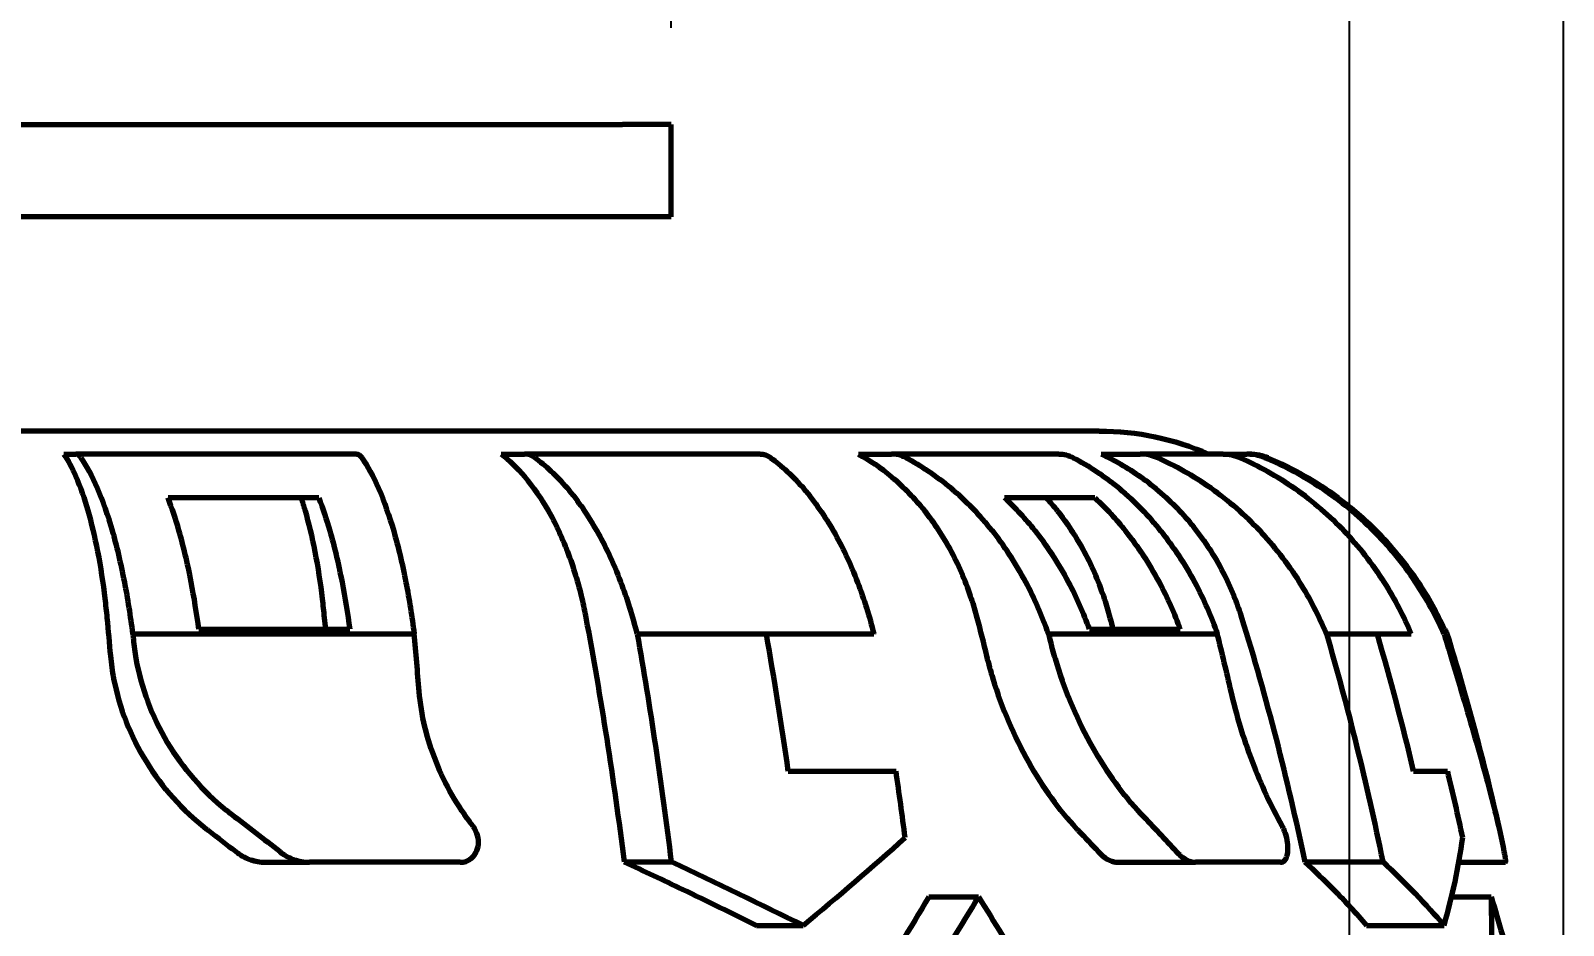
# Model space of a CAD drawing. Header units: millimetres. Extents: x 0 to 1189, y 0 to 841.
# Drawn here: x 753.76 to 787.03, y 684.22 to 703.63 of the extents above; entities that cross this region are included whole.
import ezdxf

# ---------------------------------------------------------------- set-up
doc = ezdxf.new("R2010")
doc.units = ezdxf.units.MM
doc.header["$LTSCALE"] = 0.75
doc.layers.add('FD_Dimensions', color=7, linetype='Continuous', lineweight=35)
doc.layers.add('Visible', color=7, linetype='Continuous', lineweight=70)
doc.styles.get("Standard").update_dxf_attribs({"font": 'arial.ttf'})
doc.dimstyles.new('Dim-ISO-25', dxfattribs={"dimtxt": 3.5, "dimasz": 3.5, "dimexe": 2.1, "dimexo": 2.1, "dimgap": 1.4, "dimtad": 1, "dimzin": 12, "dimdsep": 46, "dimtxsty": 'Standard', "dimcen": 0, "dimazin": 3, "dimtp": 0.1, "dimtm": 0.1, "dimtfac": 0.714286, "dimtmove": 0, "dimatfit": 3, "dimfxl": 1, "dimtzin": 12, "dimarcsym": 0})

# ---------------------------------------------------------------- blocks, each defined once
blk = doc.blocks.new('*D22')
at = {"layer": 'Defpoints', "color": 0, "transparency": 16777216}
for p in [(782.392664, 721.546639), (539.216927, 643.8848), (782.392664, 643.8848)]:
    blk.add_point(p, dxfattribs=at)
at = {"layer": 'FD_Dimensions', "color": 0, "lineweight": -2, "transparency": 16777216}
for p, q in [((539.216927, 645.9848), (539.216927, 723.646639)), ((782.392664, 645.9848), (782.392664, 723.646639)), ((542.716927, 721.546639), (778.892664, 721.546639))]:
    blk.add_line(p, q, dxfattribs=at)
at = {"layer": 'FD_Dimensions', "color": 0, "transparency": 16777216}
for points in [[(542.716927, 722.129972), (542.716927, 720.963305), (539.216927, 721.546639)], [(778.892664, 722.129972), (778.892664, 720.963305), (782.392664, 721.546639)]]:
    blk.add_solid(points, dxfattribs=at)
at = {"layer": 'FD_Dimensions', "color": 0, "transparency": 16777216, "insert": (660.804796, 724.734838), "char_height": 3.5, "attachment_point": 5}
blk.add_mtext('243.18', dxfattribs=at)
blk = doc.blocks.new('*D23')
at = {"layer": 'Defpoints', "color": 0, "transparency": 16777216}
for p in [(787.031087, 730.453835), (534.578504, 673.694799), (787.031087, 673.694799)]:
    blk.add_point(p, dxfattribs=at)
at = {"layer": 'FD_Dimensions', "color": 0, "lineweight": -2, "transparency": 16777216}
for p, q in [((534.578504, 675.794799), (534.578504, 732.553835)), ((787.031087, 675.794799), (787.031087, 732.553835)), ((538.078504, 730.453835), (783.531087, 730.453835))]:
    blk.add_line(p, q, dxfattribs=at)
at = {"layer": 'FD_Dimensions', "color": 0, "transparency": 16777216}
for points in [[(538.078504, 731.037168), (538.078504, 729.870501), (534.578504, 730.453835)], [(783.531087, 731.037168), (783.531087, 729.870501), (787.031087, 730.453835)]]:
    blk.add_solid(points, dxfattribs=at)
at = {"layer": 'FD_Dimensions', "color": 0, "transparency": 16777216, "insert": (660.804796, 733.64084), "char_height": 3.5, "attachment_point": 5}
blk.add_mtext('252.45', dxfattribs=at)
blk = doc.blocks.new('*D24')
at = {"layer": 'Defpoints', "color": 0, "transparency": 16777216}
for p in [(767.666705, 712.0948), (553.627143, 701.5948), (767.666705, 701.5948)]:
    blk.add_point(p, dxfattribs=at)
at = {"layer": 'FD_Dimensions', "color": 0, "lineweight": -2, "transparency": 16777216}
for p, q in [((553.627143, 703.6948), (553.627143, 714.1948)), ((767.666705, 703.6948), (767.666705, 714.1948)), ((557.127143, 712.0948), (764.166705, 712.0948))]:
    blk.add_line(p, q, dxfattribs=at)
at = {"layer": 'FD_Dimensions', "color": 0, "transparency": 16777216}
for points in [[(557.127143, 712.678134), (557.127143, 711.511467), (553.627143, 712.0948)], [(764.166705, 712.678134), (764.166705, 711.511467), (767.666705, 712.0948)]]:
    blk.add_solid(points, dxfattribs=at)
at = {"layer": 'FD_Dimensions', "color": 0, "transparency": 16777216, "insert": (660.646924, 715.281806), "char_height": 3.5, "attachment_point": 5}
blk.add_mtext('214.04', dxfattribs=at)

msp = doc.modelspace()

# ---------------------------------------------------------------- linework, layer by layer
at = {"layer": 'Visible'}
for p, q in [((742.843, 701.595), (766.612, 701.595)), ((767.667, 701.595), (766.612, 701.595)), ((767.667, 699.595), (767.667, 701.595)), ((766.612, 699.595), (742.843, 699.595)), ((767.667, 699.595), (766.612, 699.595)), ((776.959, 694.945), (741.445, 694.945)), ((754.487, 694.445), (754.747, 694.445)), ((760.84, 694.445), (754.747, 694.445)), ((763.975, 694.445), (764.487, 694.445)), ((769.601, 694.445), (764.487, 694.445)), ((771.733, 694.445), (772.448, 694.445)), ((776.082, 694.445), (772.448, 694.445)), ((777.003, 694.445), (777.849, 694.445)), ((779.648, 694.445), (777.849, 694.445)), ((779.648, 694.445), (780.163, 694.445)), ((780.23, 694.445), (780.163, 694.445)), ((760.017, 693.495), (756.746, 693.495)), ((776.863, 693.495), (774.905, 693.495)), ((782.147, 693.495), (782.14, 693.495)), ((757.415, 690.642), (760.69, 690.642)), ((776.748, 690.642), (778.715, 690.642)), ((784.453, 690.642), (784.46, 690.642)), ((755.984, 690.546), (762.089, 690.546)), ((766.929, 690.546), (772.065, 690.546)), ((772.067, 690.535), (769.733, 690.535)), ((772.067, 690.535), (772.065, 690.546)), ((775.855, 690.546), (779.52, 690.546)), ((781.888, 690.546), (783.724, 690.546)), ((783.727, 690.535), (782.995, 690.535)), ((783.727, 690.535), (783.724, 690.546)), ((784.439, 690.546), (784.503, 690.546)), ((770.209, 687.565), (772.547, 687.565)), ((783.782, 687.565), (784.52, 687.565)), ((758.864, 685.585), (759.814, 685.585)), ((763.084, 685.585), (759.814, 685.585)), ((766.644, 685.598), (767.668, 685.598)), ((777.361, 685.585), (779.048, 685.585)), ((780.894, 685.585), (779.048, 685.585)), ((781.418, 685.598), (783.111, 685.598)), ((784.765, 685.585), (785.775, 685.585)), ((773.256, 684.833), (774.338, 684.833)), ((784.608, 684.833), (785.465, 684.833)), ((769.516, 684.217), (770.535, 684.217)), ((782.758, 684.217), (784.443, 684.217))]:
    msp.add_line(p, q, dxfattribs=at)
at = {"layer": 'Visible', "extrusion": (0, 0, -1)}
for centre, radius, start, end in [((-776.959, 689.054), 5.891, 90, 113.777), ((-780.23, 693.445), 1, 90, 112.8429), ((-777.755, 687.569), 7.375, 112.8429, 126.5442), ((-777.755, 687.569), 7.375, 155.3825, 156.1946), ((-730.141, 673.695), 56.914, 162.7771, 167.1282)]:
    msp.add_arc(centre, radius, start, end, dxfattribs=at)
at = {"layer": 'Visible'}
for centre, major_axis, ratio, start_param, end_param in [((754.747, 693.443), (0, 1.002), 0.289308, -0.398394, -0.000025), ((764.487, 693.443), (0, 1.002), 0.57095, -0.398443, -0.000074), ((772.448, 693.443), (0, 1.002), 0.796704, -0.39852, -0.000151), ((777.849, 693.443), (0, 1.002), 0.944471, -0.398711, -0.000342), ((780.163, 693.443), (-0.006, 1.002), 0.999787, -0.404323, -0.005954), ((746.508, 673.705), (0, 56.426), 0.289318, -1.290881, -1.267704), ((738.739, 673.696), (-0.001, 56.838), 0.570946, -1.32431, -1.270019), ((736.614, 673.705), (0, 56.426), 0.796711, -1.290886, -1.267708), ((731.723, 673.696), (-0.001, 56.838), 0.944469, -1.324329, -1.270037), ((741.307, 673.7), (0, 56.445), 0.570958, -1.348929, -1.322622), ((732.843, 673.7), (-0.001, 56.445), 0.944474, -1.348937, -1.322629)]:
    msp.add_ellipse(centre, major_axis=major_axis, ratio=ratio, start_param=start_param, end_param=end_param, dxfattribs=at)
at = {"layer": 'Visible', "extrusion": (0, 0, -1)}
for centre, major_axis, ratio, start_param, end_param in [((740.267, 673.696), (0, 55.122), 0.289334, 1.253567, 1.269305), ((744.614, 673.123), (0.174, 55.807), 0.29246, 1.245871, 1.250566), ((735.913, 673.695), (0, 55.123), 0.570971, 1.253567, 1.353147), ((732.577, 673.696), (0, 55.122), 0.796721, 1.253566, 1.269304), ((734.448, 673.123), (1.244, 55.797), 0.805194, 1.228837, 1.233532), ((730.584, 673.695), (0, 55.123), 0.944479, 1.253567, 1.353147), ((748.127, 682.084), (-1.757, 39.333), 0.213505, 1.363494, 1.366705), ((754.229, 682.087), (-6.958, 39.122), 0.576895, 1.456239, 1.45945), ((757.262, 682.075), (-11.864, 38.451), 0.707413, 1.568755, 1.571965), ((745.434, 677.2), (-37.056, 26.362), 0.332619, 1.678055, 1.70752), ((742.543, 677.2), (-43.299, 13.904), 0.590424, 2.313366, 2.342831), ((741.089, 677.2), (44.663, 8.567), 0.622707, -0.031267, -0.001802), ((745.447, 677.218), (-35.573, 25.307), 0.332619, 1.678005, 1.695279), ((742.593, 677.218), (-41.566, 13.347), 0.590436, 2.313326, 2.3306), ((747.705, 683.759), (-39.341, 13.466), 0.219742, 2.026269, 2.112835), ((745.547, 683.759), (-41.197, 5.643), 0.363476, 2.665947, 2.752513), ((746.853, 681.596), (-32.591, 36.716), 0.48852, 1.898986, 1.940381), ((739.394, 681.596), (-45.334, 18.845), 0.778782, 2.570328, 2.611723)]:
    msp.add_ellipse(centre, major_axis=major_axis, ratio=ratio, start_param=start_param, end_param=end_param, dxfattribs=at)
at = {"layer": 'Visible'}
for points, knots in [([(754.487, 694.445), (754.574, 694.313), (754.663, 694.146), (754.843, 693.731), (754.931, 693.476), (755.08, 692.962), (755.154, 692.656), (755.282, 691.997), (755.335, 691.644), (755.391, 691.175), (755.406, 691.035), (755.42, 690.89)], [2.8500439, 2.8500439, 2.8500439, 2.8500439, 2.9462515, 2.9462515, 3.0553759, 3.0553759, 3.1644386, 3.1644386, 3.2735014, 3.2735014, 3.3166644, 3.3166644, 3.3166644, 3.3166644]), ([(755.984, 690.546), (755.936, 690.919), (755.876, 691.304), (755.726, 692.079), (755.633, 692.462), (755.447, 693.106), (755.336, 693.426), (755.101, 693.968), (754.977, 694.194), (754.859, 694.366)], [-4.0816675, -4.0816675, -4.0816675, -4.0816675, -3.9618291, -3.9618291, -3.8252836, -3.8252836, -3.6886674, -3.6886674, -3.5563533, -3.5563533, -3.5563533, -3.5563533]), ([(760.84, 694.445), (760.877, 694.445), (760.919, 694.416), (760.953, 694.367), (760.953, 694.367), (760.954, 694.366)], [0.44681284, 0.44681284, 0.44681284, 0.44681284, 0.48438099, 0.48438099, 0.4848196, 0.4848196, 0.4848196, 0.4848196]), ([(760.954, 694.366), (761.074, 694.193), (761.2, 693.965), (761.438, 693.418), (761.55, 693.097), (761.738, 692.452), (761.831, 692.07), (761.981, 691.298), (762.041, 690.917), (762.089, 690.546)], [-0.8176817, -0.8176817, -0.8176817, -0.8176817, -0.683213, -0.683213, -0.5456153, -0.5456153, -0.4089137, -0.4089137, -0.2898807, -0.2898807, -0.2898807, -0.2898807]), ([(763.975, 694.445), (764.146, 694.313), (764.323, 694.146), (764.677, 693.731), (764.852, 693.476), (765.145, 692.962), (765.291, 692.656), (765.543, 691.997), (765.649, 691.644), (765.76, 691.175), (765.789, 691.035), (765.816, 690.89)], [2.8500439, 2.8500439, 2.8500439, 2.8500439, 2.9462515, 2.9462515, 3.0553759, 3.0553759, 3.1644386, 3.1644386, 3.2735014, 3.2735014, 3.3166644, 3.3166644, 3.3166644, 3.3166644]), ([(766.929, 690.546), (766.834, 690.919), (766.716, 691.304), (766.42, 692.079), (766.237, 692.462), (765.87, 693.106), (765.651, 693.426), (765.186, 693.968), (764.942, 694.194), (764.709, 694.366)], [0.2897036, 0.2897036, 0.2897036, 0.2897036, 0.409542, 0.409542, 0.5460875, 0.5460875, 0.6827036, 0.6827036, 0.8150178, 0.8150178, 0.8150178, 0.8150178]), ([(769.601, 694.445), (769.673, 694.445), (769.757, 694.416), (769.824, 694.367), (769.825, 694.367), (769.825, 694.366)], [0.44681284, 0.44681284, 0.44681284, 0.44681284, 0.48438099, 0.48438099, 0.4848196, 0.4848196, 0.4848196, 0.4848196]), ([(769.825, 694.366), (770.063, 694.193), (770.311, 693.965), (770.782, 693.418), (771.003, 693.097), (771.373, 692.452), (771.556, 692.07), (771.852, 691.298), (771.971, 690.917), (772.065, 690.546)], [3.5813627, 3.5813627, 3.5813627, 3.5813627, 3.7158313, 3.7158313, 3.8534291, 3.8534291, 3.9901307, 3.9901307, 4.1091636, 4.1091636, 4.1091636, 4.1091636]), ([(771.733, 694.445), (771.972, 694.313), (772.218, 694.146), (772.713, 693.731), (772.957, 693.476), (773.367, 692.962), (773.57, 692.656), (773.921, 691.997), (774.069, 691.644), (774.223, 691.175), (774.265, 691.035), (774.303, 690.89)], [2.8500439, 2.8500439, 2.8500439, 2.8500439, 2.9462515, 2.9462515, 3.0553759, 3.0553759, 3.1644386, 3.1644386, 3.2735014, 3.2735014, 3.3166644, 3.3166644, 3.3166644, 3.3166644]), ([(775.855, 690.546), (775.723, 690.919), (775.557, 691.304), (775.145, 692.079), (774.89, 692.462), (774.377, 693.106), (774.071, 693.426), (773.424, 693.968), (773.083, 694.194), (772.757, 694.366)], [-4.0816675, -4.0816675, -4.0816675, -4.0816675, -3.9618291, -3.9618291, -3.8252836, -3.8252836, -3.6886674, -3.6886674, -3.5563533, -3.5563533, -3.5563533, -3.5563533]), ([(776.082, 694.445), (776.182, 694.445), (776.299, 694.416), (776.392, 694.367), (776.394, 694.367), (776.395, 694.366)], [0.44681284, 0.44681284, 0.44681284, 0.44681284, 0.48438099, 0.48438099, 0.4848196, 0.4848196, 0.4848196, 0.4848196]), ([(776.395, 694.366), (776.726, 694.193), (777.072, 693.965), (777.729, 693.418), (778.037, 693.097), (778.554, 692.452), (778.81, 692.07), (779.223, 691.298), (779.388, 690.917), (779.52, 690.546)], [-0.8176817, -0.8176817, -0.8176817, -0.8176817, -0.683213, -0.683213, -0.5456153, -0.5456153, -0.4089137, -0.4089137, -0.2898807, -0.2898807, -0.2898807, -0.2898807]), ([(777.003, 694.445), (777.285, 694.313), (777.577, 694.146), (778.163, 693.731), (778.453, 693.476), (778.939, 692.962), (779.18, 692.656), (779.596, 691.997), (779.771, 691.644), (779.954, 691.175), (780.003, 691.035), (780.048, 690.89)], [2.8500439, 2.8500439, 2.8500439, 2.8500439, 2.9462515, 2.9462515, 3.0553759, 3.0553759, 3.1644386, 3.1644386, 3.2735014, 3.2735014, 3.3166644, 3.3166644, 3.3166644, 3.3166644]), ([(781.888, 690.546), (781.732, 690.919), (781.536, 691.304), (781.047, 692.079), (780.744, 692.462), (780.136, 693.106), (779.774, 693.426), (779.006, 693.968), (778.602, 694.194), (778.216, 694.366)], [0.2897036, 0.2897036, 0.2897036, 0.2897036, 0.409542, 0.409542, 0.5460875, 0.5460875, 0.6827036, 0.6827036, 0.8150178, 0.8150178, 0.8150178, 0.8150178]), ([(779.648, 694.445), (779.766, 694.445), (779.905, 694.416), (780.016, 694.367), (780.017, 694.367), (780.018, 694.366)], [0.44681284, 0.44681284, 0.44681284, 0.44681284, 0.48438099, 0.48438099, 0.4848196, 0.4848196, 0.4848196, 0.4848196]), ([(780.018, 694.366), (780.411, 694.193), (780.822, 693.965), (781.6, 693.418), (781.966, 693.097), (782.578, 692.452), (782.881, 692.07), (783.371, 691.298), (783.567, 690.917), (783.724, 690.546)], [3.5813627, 3.5813627, 3.5813627, 3.5813627, 3.7158313, 3.7158313, 3.8534291, 3.8534291, 3.9901307, 3.9901307, 4.1091636, 4.1091636, 4.1091636, 4.1091636]), ([(784.439, 690.546), (784.273, 690.919), (784.065, 691.304), (783.548, 692.079), (783.228, 692.462), (782.584, 693.106), (782.201, 693.426), (781.388, 693.968), (780.96, 694.194), (780.552, 694.366)], [-4.0816675, -4.0816675, -4.0816675, -4.0816675, -3.9618291, -3.9618291, -3.8252836, -3.8252836, -3.6886674, -3.6886674, -3.5563533, -3.5563533, -3.5563533, -3.5563533]), ([(757.415, 690.642), (757.369, 690.985), (757.313, 691.335), (757.17, 692.08), (757.077, 692.463), (756.913, 693.029), (756.833, 693.271), (756.746, 693.495)], [-4.069161, -4.069161, -4.069161, -4.069161, -3.9594341, -3.9594341, -3.8229021, -3.8229021, -3.7194059, -3.7194059, -3.7194059, -3.7194059]), ([(759.634, 693.495), (759.665, 693.403), (759.694, 693.309), (759.796, 692.958), (759.87, 692.652), (759.998, 691.993), (760.052, 691.64), (760.108, 691.172), (760.123, 691.034), (760.136, 690.89)], [3.0257977, 3.0257977, 3.0257977, 3.0257977, 3.0657466, 3.0657466, 3.1748762, 3.1748762, 3.2840059, 3.2840059, 3.3268295, 3.3268295, 3.3268295, 3.3268295]), ([(760.017, 693.495), (760.105, 693.27), (760.187, 693.025), (760.352, 692.458), (760.444, 692.075), (760.588, 691.332), (760.644, 690.983), (760.69, 690.642)], [-0.6503544, -0.6503544, -0.6503544, -0.6503544, -0.5458766, -0.5458766, -0.409261, -0.409261, -0.2999653, -0.2999653, -0.2999653, -0.2999653]), ([(776.748, 690.642), (776.622, 690.985), (776.469, 691.335), (776.072, 692.08), (775.818, 692.463), (775.367, 693.029), (775.144, 693.271), (774.905, 693.495)], [-4.069161, -4.069161, -4.069161, -4.069161, -3.9594341, -3.9594341, -3.8229021, -3.8229021, -3.7194059, -3.7194059, -3.7194059, -3.7194059]), ([(775.808, 693.495), (775.893, 693.403), (775.973, 693.309), (776.253, 692.958), (776.457, 692.652), (776.809, 691.993), (776.957, 691.64), (777.112, 691.172), (777.153, 691.034), (777.191, 690.89)], [3.0257977, 3.0257977, 3.0257977, 3.0257977, 3.0657466, 3.0657466, 3.1748762, 3.1748762, 3.2840059, 3.2840059, 3.3268295, 3.3268295, 3.3268295, 3.3268295]), ([(776.863, 693.495), (777.105, 693.27), (777.33, 693.025), (777.783, 692.458), (778.039, 692.075), (778.435, 691.332), (778.589, 690.983), (778.715, 690.642)], [-0.6503544, -0.6503544, -0.6503544, -0.6503544, -0.5458766, -0.5458766, -0.409261, -0.409261, -0.2999653, -0.2999653, -0.2999653, -0.2999653]), ([(784.453, 690.642), (784.295, 690.985), (784.102, 691.335), (783.605, 692.08), (783.285, 692.463), (782.72, 693.029), (782.441, 693.271), (782.14, 693.495)], [-4.069161, -4.069161, -4.069161, -4.069161, -3.9594341, -3.9594341, -3.8229021, -3.8229021, -3.7194059, -3.7194059, -3.7194059, -3.7194059]), ([(755.995, 690.423), (756.007, 690.284), (756.026, 690.144), (756.161, 689.372), (756.392, 688.755), (757.066, 687.629), (757.5, 687.13), (758.044, 686.69), (758.081, 686.661), (758.119, 686.632)], [2.3628766, 2.3628766, 2.3628766, 2.3628766, 2.4067943, 2.4067943, 2.6057136, 2.6057136, 2.8021395, 2.8021395, 2.8164491, 2.8164491, 2.8164491, 2.8164491]), ([(775.885, 690.423), (775.919, 690.284), (775.957, 690.144), (776.186, 689.372), (776.442, 688.755), (777.058, 687.629), (777.41, 687.13), (777.814, 686.69), (777.842, 686.661), (777.87, 686.632)], [2.3628766, 2.3628766, 2.3628766, 2.3628766, 2.4067943, 2.4067943, 2.6057136, 2.6057136, 2.8021395, 2.8021395, 2.8164491, 2.8164491, 2.8164491, 2.8164491]), ([(784.477, 690.423), (784.52, 690.284), (784.562, 690.144), (784.797, 689.372), (784.981, 688.755), (785.303, 687.629), (785.44, 687.13), (785.549, 686.69), (785.556, 686.661), (785.563, 686.632)], [2.3628766, 2.3628766, 2.3628766, 2.3628766, 2.4067943, 2.4067943, 2.6057136, 2.6057136, 2.8021395, 2.8021395, 2.8164491, 2.8164491, 2.8164491, 2.8164491]), ([(755.497, 690.064), (755.511, 689.899), (755.535, 689.733), (755.687, 688.937), (755.929, 688.324), (756.62, 687.208), (757.06, 686.716), (757.589, 686.301), (757.606, 686.288), (757.623, 686.275)], [2.3633104, 2.3633104, 2.3633104, 2.3633104, 2.4153862, 2.4153862, 2.6142476, 2.6142476, 2.8105093, 2.8105093, 2.8169655, 2.8169655, 2.8169655, 2.8169655]), ([(774.513, 690.064), (774.554, 689.899), (774.6, 689.733), (774.845, 688.937), (775.108, 688.324), (775.734, 687.208), (776.089, 686.716), (776.479, 686.301), (776.492, 686.288), (776.504, 686.275)], [2.3633104, 2.3633104, 2.3633104, 2.3633104, 2.4153862, 2.4153862, 2.6142476, 2.6142476, 2.8105093, 2.8105093, 2.8169655, 2.8169655, 2.8169655, 2.8169655]), ([(763.359, 686.379), (763.032, 686.801), (762.762, 687.269), (762.364, 688.262), (762.241, 688.778), (762.198, 689.294)], [-0.3219243, -0.3219243, -0.3219243, -0.3219243, -0.1609373, -0.1609373, 0, 0, 0, 0]), ([(780.926, 686.379), (780.69, 686.801), (780.473, 687.269), (780.095, 688.262), (779.938, 688.778), (779.82, 689.294)], [-0.3219243, -0.3219243, -0.3219243, -0.3219243, -0.1609373, -0.1609373, 0, 0, 0, 0]), ([(763.084, 685.585), (763.116, 685.585), (763.148, 685.589), (763.22, 685.607), (763.259, 685.623), (763.342, 685.677), (763.383, 685.719), (763.444, 685.816), (763.464, 685.869), (763.487, 685.986), (763.487, 686.05), (763.465, 686.181), (763.441, 686.248), (763.393, 686.333), (763.377, 686.357), (763.359, 686.379)], [0.0011854, 0.0011854, 0.0011854, 0.0011854, 0.0118921, 0.0118921, 0.0261366, 0.0261366, 0.045713, 0.045713, 0.0638758, 0.0638758, 0.0833592, 0.0833592, 0.1044028, 0.1044028, 0.1129139, 0.1129139, 0.1129139, 0.1129139]), ([(780.894, 685.585), (780.911, 685.585), (780.928, 685.589), (780.963, 685.607), (780.982, 685.623), (781.018, 685.677), (781.034, 685.719), (781.052, 685.816), (781.056, 685.869), (781.05, 685.986), (781.041, 686.05), (781.011, 686.181), (780.988, 686.248), (780.95, 686.333), (780.938, 686.357), (780.926, 686.379)], [0.0011854, 0.0011854, 0.0011854, 0.0011854, 0.0118921, 0.0118921, 0.0261366, 0.0261366, 0.045713, 0.045713, 0.0638758, 0.0638758, 0.0833592, 0.0833592, 0.1044028, 0.1044028, 0.1129139, 0.1129139, 0.1129139, 0.1129139]), ([(758.217, 685.817), (758.263, 685.781), (758.312, 685.748), (758.454, 685.669), (758.551, 685.632), (758.705, 685.597), (758.762, 685.589), (758.818, 685.587), (758.833, 685.586), (758.848, 685.585), (758.864, 685.585)], [0.57879869, 0.57879869, 0.57879869, 0.57879869, 0.59663945, 0.59663945, 0.62828561, 0.62828561, 0.64611018, 0.64611018, 0.64611018, 0.65098718, 0.65098718, 0.65098718, 0.65098718]), ([(759.171, 685.817), (759.216, 685.782), (759.264, 685.75), (759.403, 685.671), (759.499, 685.633), (759.655, 685.597), (759.713, 685.589), (759.772, 685.586), (759.786, 685.586), (759.8, 685.585), (759.814, 685.585)], [0.57737749, 0.57737749, 0.57737749, 0.57737749, 0.59475126, 0.59475126, 0.62625191, 0.62625191, 0.6448508, 0.6448508, 0.6448508, 0.64934479, 0.64934479, 0.64934479, 0.64934479]), ([(776.936, 685.817), (776.97, 685.781), (777.004, 685.748), (777.102, 685.669), (777.165, 685.632), (777.264, 685.597), (777.299, 685.589), (777.333, 685.587), (777.342, 685.586), (777.352, 685.585), (777.361, 685.585)], [0.57879869, 0.57879869, 0.57879869, 0.57879869, 0.59663945, 0.59663945, 0.62828561, 0.62828561, 0.64611018, 0.64611018, 0.64611018, 0.65098718, 0.65098718, 0.65098718, 0.65098718]), ([(778.63, 685.817), (778.663, 685.782), (778.696, 685.75), (778.79, 685.671), (778.853, 685.633), (778.951, 685.597), (778.987, 685.589), (779.022, 685.586), (779.031, 685.586), (779.039, 685.585), (779.048, 685.585)], [0.57737749, 0.57737749, 0.57737749, 0.57737749, 0.59475126, 0.59475126, 0.62625191, 0.62625191, 0.6448508, 0.6448508, 0.6448508, 0.64934479, 0.64934479, 0.64934479, 0.64934479]), ([(785.742, 685.817), (785.749, 685.782), (785.755, 685.75), (785.769, 685.671), (785.775, 685.633), (785.778, 685.597), (785.778, 685.589), (785.776, 685.586), (785.776, 685.586), (785.775, 685.585), (785.775, 685.585)], [0.57737749, 0.57737749, 0.57737749, 0.57737749, 0.59475126, 0.59475126, 0.62625191, 0.62625191, 0.6448508, 0.6448508, 0.6448508, 0.64934479, 0.64934479, 0.64934479, 0.64934479]), ([(766.644, 685.598), (767.075, 685.398), (767.496, 685.199), (768.439, 684.748), (768.978, 684.485), (769.516, 684.217)], [5.2353136, 5.2353136, 5.2353136, 5.2353136, 5.3879579, 5.3879579, 5.5883827, 5.5883827, 5.5883827, 5.5883827]), ([(781.418, 685.598), (781.635, 685.398), (781.84, 685.199), (782.286, 684.748), (782.528, 684.485), (782.758, 684.217)], [5.2353136, 5.2353136, 5.2353136, 5.2353136, 5.3879579, 5.3879579, 5.5883827, 5.5883827, 5.5883827, 5.5883827]), ([(773.256, 684.833), (772.858, 684.152), (772.438, 683.469), (771.792, 682.465), (771.579, 682.142), (771.364, 681.82)], [4.947867, 4.947867, 4.947867, 4.947867, 5.2230235, 5.2230235, 5.3543278, 5.3543278, 5.3543278, 5.3543278]), ([(772.426, 681.82), (772.679, 682.195), (772.928, 682.573), (773.576, 683.577), (773.965, 684.206), (774.338, 684.833)], [6.940353, 6.940353, 6.940353, 6.940353, 7.0935578, 7.0935578, 7.3468953, 7.3468953, 7.3468953, 7.3468953]), ([(785.373, 681.82), (785.408, 682.195), (785.435, 682.573), (785.482, 683.577), (785.487, 684.206), (785.465, 684.833)], [6.940353, 6.940353, 6.940353, 6.940353, 7.0935578, 7.0935578, 7.3468953, 7.3468953, 7.3468953, 7.3468953])]:
    msp.add_open_spline(points, degree=3, knots=knots, dxfattribs=at)
for points in [[(766.929, 690.546), (767.208, 688.962), (767.458, 687.298), (767.668, 685.598)], [(781.888, 690.546), (782.35, 688.962), (782.764, 687.298), (783.111, 685.598)], [(770.535, 684.217), (771.29, 684.843), (772.032, 685.481), (772.744, 686.121)], [(784.443, 684.217), (784.624, 684.843), (784.761, 685.481), (784.847, 686.121)]]:
    msp.add_open_spline(points, degree=3, dxfattribs=at)

# ---------------------------------------------------------------- dimensions: what is measured, and where the dimension line sits
at = {"layer": 'FD_Dimensions'}
for base, p1, p2, picture, middle in [((787.031, 730.454), (534.579, 673.695), (787.031, 673.695), '*D23', (660.805, 733.641)), ((767.667, 712.095), (553.627, 701.595), (767.667, 701.595), '*D24', (660.647, 715.282))]:
    dim = msp.add_linear_dim(base=base, p1=p1, p2=p2, dimstyle='Dim-ISO-25', override={"dimlfac": 1, "dimclrd": 0, "dimclre": 0}, dxfattribs=at)
    dim.commit()
    dim.dimension.update_dxf_attribs({"geometry": picture, "text_midpoint": middle})
dim = msp.add_linear_dim(base=(782.393, 721.547), p1=(539.217, 643.885), p2=(782.393, 643.885), dimstyle='Dim-ISO-25', override={"dimlfac": 1}, dxfattribs=at)
dim.commit()
dim.dimension.update_dxf_attribs({"geometry": '*D22', "text_midpoint": (660.805, 721.547), "dimtype": 160})

doc.saveas('drawing.dxf')
